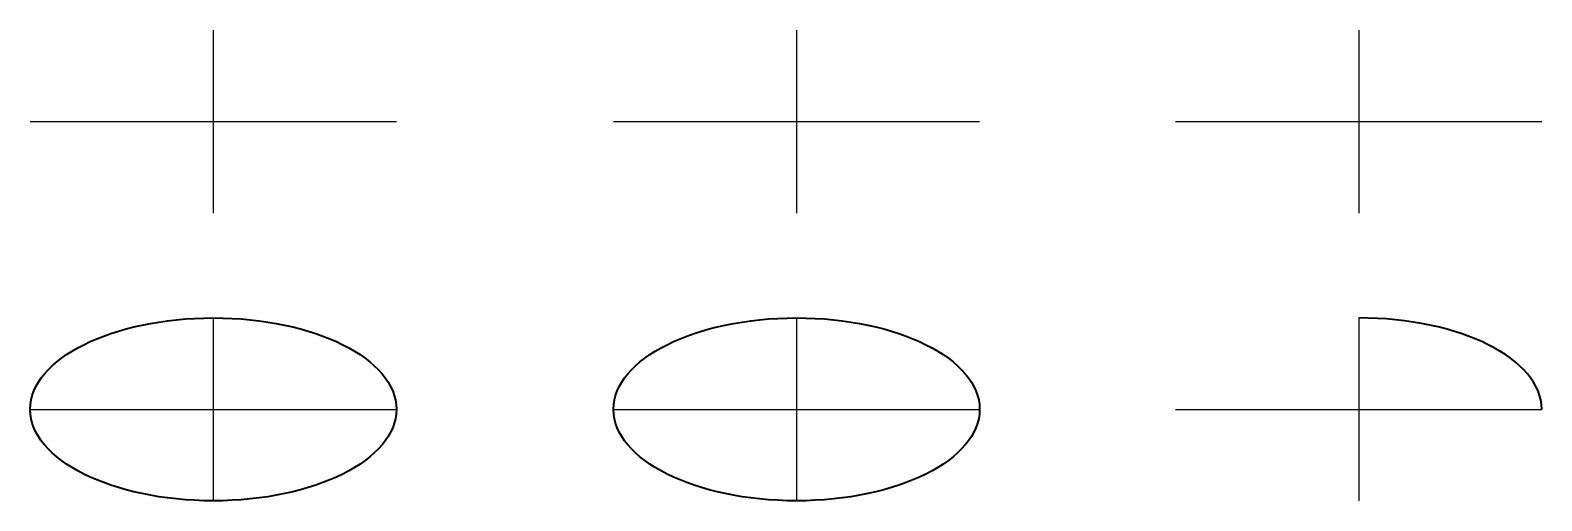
# Model space of a CAD drawing. Header units: millimetres. Extents: x 2391 to 2804, y 1293 to 1422.
import ezdxf

# ---------------------------------------------------------------- set-up
doc = ezdxf.new("R2010")
doc.units = ezdxf.units.MM
doc.layers.add('Contorno', color=7, linetype='Continuous', lineweight=35)

msp = doc.modelspace()

# ---------------------------------------------------------------- linework, layer by layer
for p, q in [((2440.96, 1421.54), (2440.96, 1371.54)), ((2600.24, 1421.54), (2600.24, 1371.54)), ((2753.76, 1421.54), (2753.76, 1371.54)), ((2390.96, 1396.54), (2490.96, 1396.54)), ((2550.24, 1396.54), (2650.24, 1396.54)), ((2703.76, 1396.54), (2803.76, 1396.54)), ((2440.96, 1342.89), (2440.96, 1292.89)), ((2600.24, 1342.89), (2600.24, 1292.89)), ((2753.76, 1342.89), (2753.76, 1292.89)), ((2390.96, 1317.89), (2490.96, 1317.89)), ((2550.24, 1317.89), (2650.24, 1317.89)), ((2703.76, 1317.89), (2803.76, 1317.89))]:
    msp.add_line(p, q)
at = {"layer": 'Contorno'}
for centre, major_axis in [((2440.96, 1317.89), (-50, 0)), ((2600.24, 1317.89), (50, 0))]:
    msp.add_ellipse(centre, major_axis=major_axis, ratio=0.5, dxfattribs=at)
msp.add_ellipse((2753.76, 1317.89), major_axis=(-50, 0), ratio=0.5, start_param=3.141593, end_param=4.712389, dxfattribs=at)

doc.saveas('drawing.dxf')
